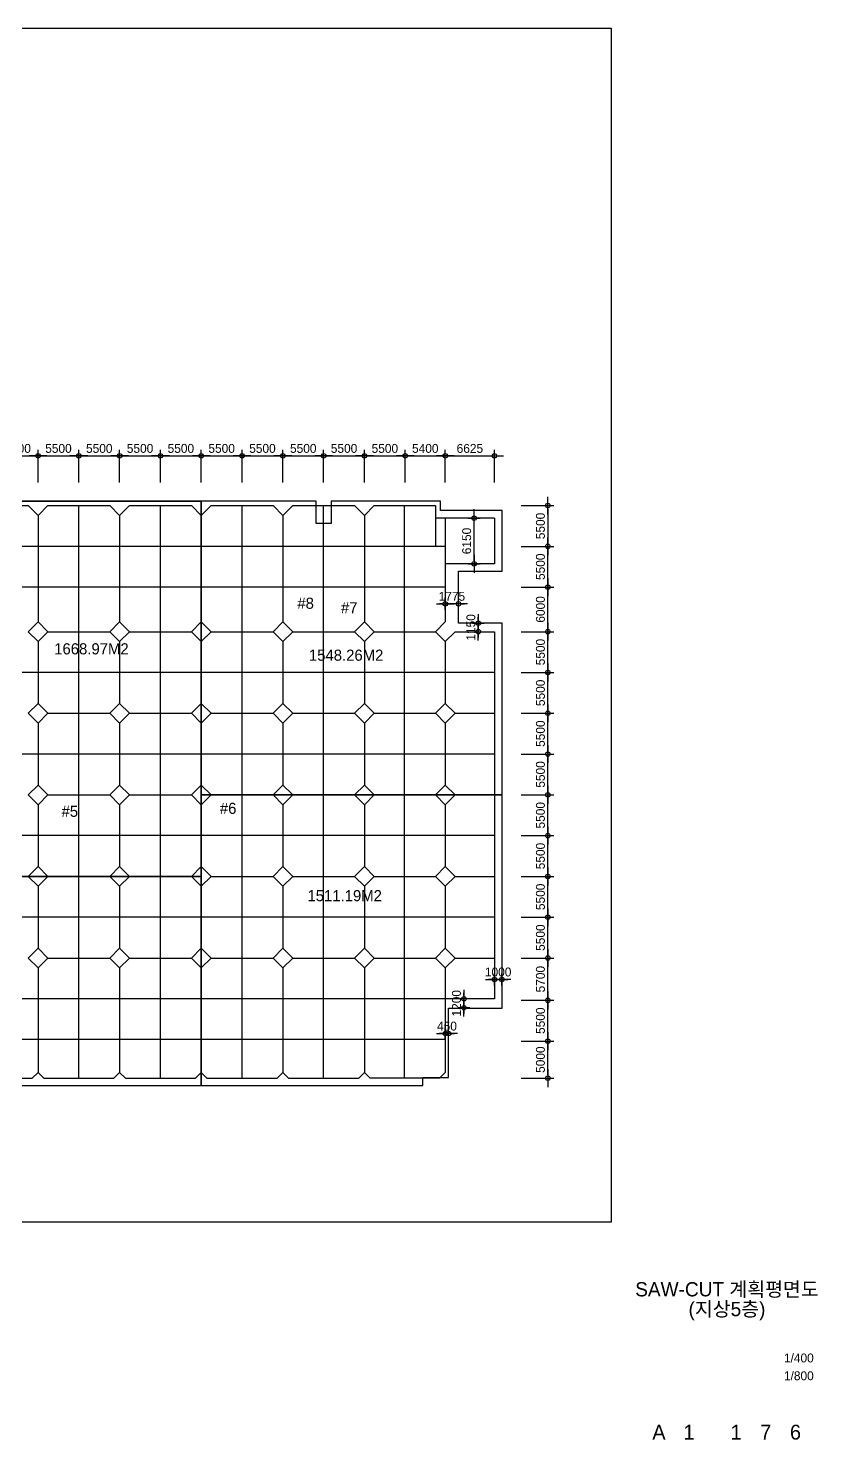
# Model space of a CAD drawing. Header units: millimetres. Extents: x -224470 to 893780, y -1288009 to 197746.
# Drawn here: x 213406 to 319839, y -1144557 to -954254 of the extents above; entities that cross this region are included whole.
import ezdxf
from ezdxf.enums import TextEntityAlignment as Align

# ---------------------------------------------------------------- set-up
doc = ezdxf.new("R2010")
doc.units = ezdxf.units.MM
doc.header["$LTSCALE"] = 1000
doc.header["$MEASUREMENT"] = 0
doc.header["$PDSIZE"] = -10
doc.layers.get('0').update_dxf_attribs({"linetype": 'CONTINUOUS'})
doc.layers.get('Defpoints').update_dxf_attribs({"color": 171, "linetype": 'CONTINUOUS'})
for name, color, linetype in [('NDIM', 7, 'CONTINUOUS'), ('SAW-CUT', 6, 'CONTINUOUS'), ('TEXT-TITLE', 6, 'CONTINUOUS'), ('TEXT-기입', 6, 'CONTINUOUS')]:
    doc.layers.add(name, color=color, linetype=linetype)
doc.styles.add('CGS', font='cgse', dxfattribs={"bigfont": 'cgs'})
doc.styles.add('나눔바른고딕', font='')
doc.styles.get('나눔바른고딕').set_extended_font_data('나눔바른고딕')
doc.dimstyles.new('NDIM 1200', dxfattribs={"dimscale": 500, "dimtxt": 3, "dimasz": 1, "dimexe": 2, "dimexo": 2, "dimgap": 1, "dimtad": 1, "dimdec": 0, "dimdsep": 46, "dimtxsty": 'CGS', "dimblk": 'DOT0', "dimcen": 1, "dimdle": 8, "dimclrd": 2, "dimclre": 2, "dimclrt": 2, "dimadec": 0, "dimazin": 0, "dimtfac": 1, "dimtdec": 0, "dimtix": 1, "dimtmove": 2, "dimatfit": 3, "dimldrblk": 'DOT0', "dimfxl": 1, "dimtolj": 1, "dimtzin": 0, "dimlwd": -1, "dimlwe": -1, "dimarcsym": 0})

# ---------------------------------------------------------------- blocks, each defined once
blk = doc.blocks.new('DOT0')
blk.add_line((-3, 0), (3, 0))
at = {"color": 6}
blk.add_circle((0, 0), 0.75, dxfattribs=at)
blk = doc.blocks.new('*D402')
at = {"layer": 'Defpoints', "color": 0, "ltscale": 0.4, "transparency": 16777216}
for p in [(214730, -1011909), (209230, -1016309), (214730, -1016309)]:
    blk.add_point(p, dxfattribs=at)
at = {"layer": 'NDIM', "ltscale": 0.4, "transparency": 16777216}
for p, q in [((209230, -1015509), (209230, -1011109)), ((209630, -1011909), (214330, -1011909)), ((214730, -1015509), (214730, -1011109))]:
    blk.add_line(p, q, dxfattribs=at)
at = {"layer": 'NDIM', "ltscale": 0.4, "transparency": 16777216, "xscale": 400, "yscale": 400, "zscale": 400, "rotation": 180}
blk.add_blockref('DOT0', (209230, -1011909), dxfattribs=at)
at = {"layer": 'NDIM', "ltscale": 0.4, "transparency": 16777216, "xscale": 400, "yscale": 400, "zscale": 400}
blk.add_blockref('DOT0', (214730, -1011909), dxfattribs=at)
at = {"layer": 'NDIM', "ltscale": 0.4, "transparency": 16777216, "insert": (211980, -1010909), "char_height": 1200, "attachment_point": 5, "style": 'CGS'}
blk.add_mtext('\\A1;5500', dxfattribs=at)
blk = doc.blocks.new('*D403')
at = {"layer": 'Defpoints', "color": 0, "ltscale": 0.4, "transparency": 16777216}
for p in [(220230, -1011909), (214730, -1016309), (220230, -1016309)]:
    blk.add_point(p, dxfattribs=at)
at = {"layer": 'NDIM', "ltscale": 0.4, "transparency": 16777216}
for p, q in [((214730, -1015509), (214730, -1011109)), ((215130, -1011909), (219830, -1011909)), ((220230, -1015509), (220230, -1011109))]:
    blk.add_line(p, q, dxfattribs=at)
at = {"layer": 'NDIM', "ltscale": 0.4, "transparency": 16777216, "xscale": 400, "yscale": 400, "zscale": 400, "rotation": 180}
blk.add_blockref('DOT0', (214730, -1011909), dxfattribs=at)
at = {"layer": 'NDIM', "ltscale": 0.4, "transparency": 16777216, "xscale": 400, "yscale": 400, "zscale": 400}
blk.add_blockref('DOT0', (220230, -1011909), dxfattribs=at)
at = {"layer": 'NDIM', "ltscale": 0.4, "transparency": 16777216, "insert": (217480, -1010909), "char_height": 1200, "attachment_point": 5, "style": 'CGS'}
blk.add_mtext('\\A1;5500', dxfattribs=at)
blk = doc.blocks.new('*D404')
at = {"layer": 'Defpoints', "color": 0, "ltscale": 0.4, "transparency": 16777216}
for p in [(225730, -1011909), (220230, -1016309), (225730, -1016309)]:
    blk.add_point(p, dxfattribs=at)
at = {"layer": 'NDIM', "ltscale": 0.4, "transparency": 16777216}
for p, q in [((220230, -1015509), (220230, -1011109)), ((220630, -1011909), (225330, -1011909)), ((225730, -1015509), (225730, -1011109))]:
    blk.add_line(p, q, dxfattribs=at)
at = {"layer": 'NDIM', "ltscale": 0.4, "transparency": 16777216, "xscale": 400, "yscale": 400, "zscale": 400, "rotation": 180}
blk.add_blockref('DOT0', (220230, -1011909), dxfattribs=at)
at = {"layer": 'NDIM', "ltscale": 0.4, "transparency": 16777216, "xscale": 400, "yscale": 400, "zscale": 400}
blk.add_blockref('DOT0', (225730, -1011909), dxfattribs=at)
at = {"layer": 'NDIM', "ltscale": 0.4, "transparency": 16777216, "insert": (222980, -1010909), "char_height": 1200, "attachment_point": 5, "style": 'CGS'}
blk.add_mtext('\\A1;5500', dxfattribs=at)
blk = doc.blocks.new('*D405')
at = {"layer": 'Defpoints', "color": 0, "ltscale": 0.4, "transparency": 16777216}
for p in [(231230, -1011909), (225730, -1016309), (231230, -1016309)]:
    blk.add_point(p, dxfattribs=at)
at = {"layer": 'NDIM', "ltscale": 0.4, "transparency": 16777216}
for p, q in [((225730, -1015509), (225730, -1011109)), ((226130, -1011909), (230830, -1011909)), ((231230, -1015509), (231230, -1011109))]:
    blk.add_line(p, q, dxfattribs=at)
at = {"layer": 'NDIM', "ltscale": 0.4, "transparency": 16777216, "xscale": 400, "yscale": 400, "zscale": 400, "rotation": 180}
blk.add_blockref('DOT0', (225730, -1011909), dxfattribs=at)
at = {"layer": 'NDIM', "ltscale": 0.4, "transparency": 16777216, "xscale": 400, "yscale": 400, "zscale": 400}
blk.add_blockref('DOT0', (231230, -1011909), dxfattribs=at)
at = {"layer": 'NDIM', "ltscale": 0.4, "transparency": 16777216, "insert": (228480, -1010909), "char_height": 1200, "attachment_point": 5, "style": 'CGS'}
blk.add_mtext('\\A1;5500', dxfattribs=at)
blk = doc.blocks.new('*D406')
at = {"layer": 'Defpoints', "color": 0, "ltscale": 0.4, "transparency": 16777216}
for p in [(236730, -1011909), (231230, -1016309), (236730, -1016309)]:
    blk.add_point(p, dxfattribs=at)
at = {"layer": 'NDIM', "ltscale": 0.4, "transparency": 16777216}
for p, q in [((231230, -1015509), (231230, -1011109)), ((231630, -1011909), (236330, -1011909)), ((236730, -1015509), (236730, -1011109))]:
    blk.add_line(p, q, dxfattribs=at)
at = {"layer": 'NDIM', "ltscale": 0.4, "transparency": 16777216, "xscale": 400, "yscale": 400, "zscale": 400, "rotation": 180}
blk.add_blockref('DOT0', (231230, -1011909), dxfattribs=at)
at = {"layer": 'NDIM', "ltscale": 0.4, "transparency": 16777216, "xscale": 400, "yscale": 400, "zscale": 400}
blk.add_blockref('DOT0', (236730, -1011909), dxfattribs=at)
at = {"layer": 'NDIM', "ltscale": 0.4, "transparency": 16777216, "insert": (233980, -1010909), "char_height": 1200, "attachment_point": 5, "style": 'CGS'}
blk.add_mtext('\\A1;5500', dxfattribs=at)
blk = doc.blocks.new('*D407')
at = {"layer": 'Defpoints', "color": 0, "ltscale": 0.4, "transparency": 16777216}
for p in [(242230, -1011909), (236730, -1016309), (242230, -1016309)]:
    blk.add_point(p, dxfattribs=at)
at = {"layer": 'NDIM', "ltscale": 0.4, "transparency": 16777216}
for p, q in [((236730, -1015509), (236730, -1011109)), ((237130, -1011909), (241830, -1011909)), ((242230, -1015509), (242230, -1011109))]:
    blk.add_line(p, q, dxfattribs=at)
at = {"layer": 'NDIM', "ltscale": 0.4, "transparency": 16777216, "xscale": 400, "yscale": 400, "zscale": 400, "rotation": 180}
blk.add_blockref('DOT0', (236730, -1011909), dxfattribs=at)
at = {"layer": 'NDIM', "ltscale": 0.4, "transparency": 16777216, "xscale": 400, "yscale": 400, "zscale": 400}
blk.add_blockref('DOT0', (242230, -1011909), dxfattribs=at)
at = {"layer": 'NDIM', "ltscale": 0.4, "transparency": 16777216, "insert": (239480, -1010909), "char_height": 1200, "attachment_point": 5, "style": 'CGS'}
blk.add_mtext('\\A1;5500', dxfattribs=at)
blk = doc.blocks.new('*D408')
at = {"layer": 'Defpoints', "color": 0, "ltscale": 0.4, "transparency": 16777216}
for p in [(247730, -1011909), (242230, -1016309), (247730, -1016309)]:
    blk.add_point(p, dxfattribs=at)
at = {"layer": 'NDIM', "ltscale": 0.4, "transparency": 16777216}
for p, q in [((242230, -1015509), (242230, -1011109)), ((242630, -1011909), (247330, -1011909)), ((247730, -1015509), (247730, -1011109))]:
    blk.add_line(p, q, dxfattribs=at)
at = {"layer": 'NDIM', "ltscale": 0.4, "transparency": 16777216, "xscale": 400, "yscale": 400, "zscale": 400, "rotation": 180}
blk.add_blockref('DOT0', (242230, -1011909), dxfattribs=at)
at = {"layer": 'NDIM', "ltscale": 0.4, "transparency": 16777216, "xscale": 400, "yscale": 400, "zscale": 400}
blk.add_blockref('DOT0', (247730, -1011909), dxfattribs=at)
at = {"layer": 'NDIM', "ltscale": 0.4, "transparency": 16777216, "insert": (244980, -1010909), "char_height": 1200, "attachment_point": 5, "style": 'CGS'}
blk.add_mtext('\\A1;5500', dxfattribs=at)
blk = doc.blocks.new('*D360')
at = {"layer": 'Defpoints', "color": 0, "ltscale": 0.4, "transparency": 16777216}
for p in [(253230, -1011909), (247730, -1016309), (253230, -1016309)]:
    blk.add_point(p, dxfattribs=at)
at = {"layer": 'NDIM', "ltscale": 0.4, "transparency": 16777216}
for p, q in [((247730, -1015509), (247730, -1011109)), ((248130, -1011909), (252830, -1011909)), ((253230, -1015509), (253230, -1011109))]:
    blk.add_line(p, q, dxfattribs=at)
at = {"layer": 'NDIM', "ltscale": 0.4, "transparency": 16777216, "xscale": 400, "yscale": 400, "zscale": 400, "rotation": 180}
blk.add_blockref('DOT0', (247730, -1011909), dxfattribs=at)
at = {"layer": 'NDIM', "ltscale": 0.4, "transparency": 16777216, "xscale": 400, "yscale": 400, "zscale": 400}
blk.add_blockref('DOT0', (253230, -1011909), dxfattribs=at)
at = {"layer": 'NDIM', "ltscale": 0.4, "transparency": 16777216, "insert": (250480, -1010909), "char_height": 1200, "attachment_point": 5, "style": 'CGS'}
blk.add_mtext('\\A1;5500', dxfattribs=at)
blk = doc.blocks.new('*D361')
at = {"layer": 'Defpoints', "color": 0, "ltscale": 0.4, "transparency": 16777216}
for p in [(258730, -1011909), (253230, -1016309), (258730, -1016309)]:
    blk.add_point(p, dxfattribs=at)
at = {"layer": 'NDIM', "ltscale": 0.4, "transparency": 16777216}
for p, q in [((253230, -1015509), (253230, -1011109)), ((253630, -1011909), (258330, -1011909)), ((258730, -1015509), (258730, -1011109))]:
    blk.add_line(p, q, dxfattribs=at)
at = {"layer": 'NDIM', "ltscale": 0.4, "transparency": 16777216, "xscale": 400, "yscale": 400, "zscale": 400, "rotation": 180}
blk.add_blockref('DOT0', (253230, -1011909), dxfattribs=at)
at = {"layer": 'NDIM', "ltscale": 0.4, "transparency": 16777216, "xscale": 400, "yscale": 400, "zscale": 400}
blk.add_blockref('DOT0', (258730, -1011909), dxfattribs=at)
at = {"layer": 'NDIM', "ltscale": 0.4, "transparency": 16777216, "insert": (255980, -1010909), "char_height": 1200, "attachment_point": 5, "style": 'CGS'}
blk.add_mtext('\\A1;5500', dxfattribs=at)
blk = doc.blocks.new('*D362')
at = {"layer": 'Defpoints', "color": 0, "ltscale": 0.4, "transparency": 16777216}
for p in [(264230, -1011909), (258730, -1016309), (264230, -1016309)]:
    blk.add_point(p, dxfattribs=at)
at = {"layer": 'NDIM', "ltscale": 0.4, "transparency": 16777216}
for p, q in [((258730, -1015509), (258730, -1011109)), ((259130, -1011909), (263830, -1011909)), ((264230, -1015509), (264230, -1011109))]:
    blk.add_line(p, q, dxfattribs=at)
at = {"layer": 'NDIM', "ltscale": 0.4, "transparency": 16777216, "xscale": 400, "yscale": 400, "zscale": 400, "rotation": 180}
blk.add_blockref('DOT0', (258730, -1011909), dxfattribs=at)
at = {"layer": 'NDIM', "ltscale": 0.4, "transparency": 16777216, "xscale": 400, "yscale": 400, "zscale": 400}
blk.add_blockref('DOT0', (264230, -1011909), dxfattribs=at)
at = {"layer": 'NDIM', "ltscale": 0.4, "transparency": 16777216, "insert": (261480, -1010909), "char_height": 1200, "attachment_point": 5, "style": 'CGS'}
blk.add_mtext('\\A1;5500', dxfattribs=at)
blk = doc.blocks.new('*D363')
at = {"layer": 'Defpoints', "color": 0, "ltscale": 0.4, "transparency": 16777216}
for p in [(269630, -1011909), (264230, -1016309), (269630, -1016309)]:
    blk.add_point(p, dxfattribs=at)
at = {"layer": 'NDIM', "ltscale": 0.4, "transparency": 16777216}
for p, q in [((264230, -1015509), (264230, -1011109)), ((264630, -1011909), (269230, -1011909)), ((269630, -1015509), (269630, -1011109))]:
    blk.add_line(p, q, dxfattribs=at)
at = {"layer": 'NDIM', "ltscale": 0.4, "transparency": 16777216, "xscale": 400, "yscale": 400, "zscale": 400, "rotation": 180}
blk.add_blockref('DOT0', (264230, -1011909), dxfattribs=at)
at = {"layer": 'NDIM', "ltscale": 0.4, "transparency": 16777216, "xscale": 400, "yscale": 400, "zscale": 400}
blk.add_blockref('DOT0', (269630, -1011909), dxfattribs=at)
at = {"layer": 'NDIM', "ltscale": 0.4, "transparency": 16777216, "insert": (266930, -1010909), "char_height": 1200, "attachment_point": 5, "style": 'CGS'}
blk.add_mtext('\\A1;5400', dxfattribs=at)
blk = doc.blocks.new('*D364')
at = {"layer": 'Defpoints', "color": 0, "ltscale": 0.4, "transparency": 16777216}
for p in [(276255, -1011909), (269630, -1016309), (276255, -1016309)]:
    blk.add_point(p, dxfattribs=at)
at = {"layer": 'NDIM', "ltscale": 0.4, "transparency": 16777216}
for p, q in [((269630, -1015509), (269630, -1011109)), ((270030, -1011909), (275855, -1011909)), ((276255, -1015509), (276255, -1011109))]:
    blk.add_line(p, q, dxfattribs=at)
at = {"layer": 'NDIM', "ltscale": 0.4, "transparency": 16777216, "xscale": 400, "yscale": 400, "zscale": 400, "rotation": 180}
blk.add_blockref('DOT0', (269630, -1011909), dxfattribs=at)
at = {"layer": 'NDIM', "ltscale": 0.4, "transparency": 16777216, "xscale": 400, "yscale": 400, "zscale": 400}
blk.add_blockref('DOT0', (276255, -1011909), dxfattribs=at)
at = {"layer": 'NDIM', "ltscale": 0.4, "transparency": 16777216, "insert": (272943, -1010909), "char_height": 1200, "attachment_point": 5, "style": 'CGS'}
blk.add_mtext('\\A1;6625', dxfattribs=at)
blk = doc.blocks.new('*D378')
at = {"layer": 'Defpoints', "color": 0, "ltscale": 0.4, "transparency": 16777216}
for p in [(279055, -1024109), (283455, -1024109), (279055, -1029609)]:
    blk.add_point(p, dxfattribs=at)
at = {"layer": 'NDIM', "ltscale": 0.4, "transparency": 16777216}
for p, q in [((279855, -1024109), (284255, -1024109)), ((283455, -1029209), (283455, -1024509)), ((279855, -1029609), (284255, -1029609))]:
    blk.add_line(p, q, dxfattribs=at)
at = {"layer": 'NDIM', "ltscale": 0.4, "transparency": 16777216, "xscale": 400, "yscale": 400, "zscale": 400}
for p, rotation in [((283455, -1024109), 90), ((283455, -1029609), 270)]:
    blk.add_blockref('DOT0', p, dxfattribs=dict(at, rotation=rotation))
at = {"layer": 'NDIM', "ltscale": 0.4, "transparency": 16777216, "insert": (282455, -1026859), "char_height": 1200, "attachment_point": 5, "rotation": 90, "style": 'CGS'}
blk.add_mtext('\\A1;5500', dxfattribs=at)
blk = doc.blocks.new('*D379')
at = {"layer": 'Defpoints', "color": 0, "ltscale": 0.4, "transparency": 16777216}
for p in [(279055, -1029609), (283455, -1029609), (279055, -1035609)]:
    blk.add_point(p, dxfattribs=at)
at = {"layer": 'NDIM', "ltscale": 0.4, "transparency": 16777216}
for p, q in [((279855, -1029609), (284255, -1029609)), ((283455, -1035209), (283455, -1030009)), ((279855, -1035609), (284255, -1035609))]:
    blk.add_line(p, q, dxfattribs=at)
at = {"layer": 'NDIM', "ltscale": 0.4, "transparency": 16777216, "xscale": 400, "yscale": 400, "zscale": 400}
for p, rotation in [((283455, -1029609), 90), ((283455, -1035609), 270)]:
    blk.add_blockref('DOT0', p, dxfattribs=dict(at, rotation=rotation))
at = {"layer": 'NDIM', "ltscale": 0.4, "transparency": 16777216, "insert": (282455, -1032609), "char_height": 1200, "attachment_point": 5, "rotation": 90, "style": 'CGS'}
blk.add_mtext('\\A1;6000', dxfattribs=at)
blk = doc.blocks.new('*D380')
at = {"layer": 'Defpoints', "color": 0, "ltscale": 0.4, "transparency": 16777216}
for p in [(279055, -1035609), (283455, -1035609), (279055, -1041109)]:
    blk.add_point(p, dxfattribs=at)
at = {"layer": 'NDIM', "ltscale": 0.4, "transparency": 16777216}
for p, q in [((279855, -1035609), (284255, -1035609)), ((283455, -1040709), (283455, -1036009)), ((279855, -1041109), (284255, -1041109))]:
    blk.add_line(p, q, dxfattribs=at)
at = {"layer": 'NDIM', "ltscale": 0.4, "transparency": 16777216, "xscale": 400, "yscale": 400, "zscale": 400}
for p, rotation in [((283455, -1035609), 90), ((283455, -1041109), 270)]:
    blk.add_blockref('DOT0', p, dxfattribs=dict(at, rotation=rotation))
at = {"layer": 'NDIM', "ltscale": 0.4, "transparency": 16777216, "insert": (282455, -1038359), "char_height": 1200, "attachment_point": 5, "rotation": 90, "style": 'CGS'}
blk.add_mtext('\\A1;5500', dxfattribs=at)
blk = doc.blocks.new('*D381')
at = {"layer": 'Defpoints', "color": 0, "ltscale": 0.4, "transparency": 16777216}
for p in [(279055, -1041109), (283455, -1041109), (279055, -1046609)]:
    blk.add_point(p, dxfattribs=at)
at = {"layer": 'NDIM', "ltscale": 0.4, "transparency": 16777216}
for p, q in [((279855, -1041109), (284255, -1041109)), ((283455, -1046209), (283455, -1041509)), ((279855, -1046609), (284255, -1046609))]:
    blk.add_line(p, q, dxfattribs=at)
at = {"layer": 'NDIM', "ltscale": 0.4, "transparency": 16777216, "xscale": 400, "yscale": 400, "zscale": 400}
for p, rotation in [((283455, -1041109), 90), ((283455, -1046609), 270)]:
    blk.add_blockref('DOT0', p, dxfattribs=dict(at, rotation=rotation))
at = {"layer": 'NDIM', "ltscale": 0.4, "transparency": 16777216, "insert": (282455, -1043859), "char_height": 1200, "attachment_point": 5, "rotation": 90, "style": 'CGS'}
blk.add_mtext('\\A1;5500', dxfattribs=at)
blk = doc.blocks.new('*D382')
at = {"layer": 'Defpoints', "color": 0, "ltscale": 0.4, "transparency": 16777216}
for p in [(279055, -1046609), (283455, -1046609), (279055, -1052109)]:
    blk.add_point(p, dxfattribs=at)
at = {"layer": 'NDIM', "ltscale": 0.4, "transparency": 16777216}
for p, q in [((279855, -1046609), (284255, -1046609)), ((283455, -1051709), (283455, -1047009)), ((279855, -1052109), (284255, -1052109))]:
    blk.add_line(p, q, dxfattribs=at)
at = {"layer": 'NDIM', "ltscale": 0.4, "transparency": 16777216, "xscale": 400, "yscale": 400, "zscale": 400}
for p, rotation in [((283455, -1046609), 90), ((283455, -1052109), 270)]:
    blk.add_blockref('DOT0', p, dxfattribs=dict(at, rotation=rotation))
at = {"layer": 'NDIM', "ltscale": 0.4, "transparency": 16777216, "insert": (282455, -1049359), "char_height": 1200, "attachment_point": 5, "rotation": 90, "style": 'CGS'}
blk.add_mtext('\\A1;5500', dxfattribs=at)
blk = doc.blocks.new('*D383')
at = {"layer": 'Defpoints', "color": 0, "ltscale": 0.4, "transparency": 16777216}
for p in [(279055, -1052109), (283455, -1052109), (279055, -1057609)]:
    blk.add_point(p, dxfattribs=at)
at = {"layer": 'NDIM', "ltscale": 0.4, "transparency": 16777216}
for p, q in [((279855, -1052109), (284255, -1052109)), ((283455, -1057209), (283455, -1052509)), ((279855, -1057609), (284255, -1057609))]:
    blk.add_line(p, q, dxfattribs=at)
at = {"layer": 'NDIM', "ltscale": 0.4, "transparency": 16777216, "xscale": 400, "yscale": 400, "zscale": 400}
for p, rotation in [((283455, -1052109), 90), ((283455, -1057609), 270)]:
    blk.add_blockref('DOT0', p, dxfattribs=dict(at, rotation=rotation))
at = {"layer": 'NDIM', "ltscale": 0.4, "transparency": 16777216, "insert": (282455, -1054859), "char_height": 1200, "attachment_point": 5, "rotation": 90, "style": 'CGS'}
blk.add_mtext('\\A1;5500', dxfattribs=at)
blk = doc.blocks.new('*D384')
at = {"layer": 'Defpoints', "color": 0, "ltscale": 0.4, "transparency": 16777216}
for p in [(279055, -1057609), (283455, -1057609), (279055, -1063109)]:
    blk.add_point(p, dxfattribs=at)
at = {"layer": 'NDIM', "ltscale": 0.4, "transparency": 16777216}
for p, q in [((279855, -1057609), (284255, -1057609)), ((283455, -1062709), (283455, -1058009)), ((279855, -1063109), (284255, -1063109))]:
    blk.add_line(p, q, dxfattribs=at)
at = {"layer": 'NDIM', "ltscale": 0.4, "transparency": 16777216, "xscale": 400, "yscale": 400, "zscale": 400}
for p, rotation in [((283455, -1057609), 90), ((283455, -1063109), 270)]:
    blk.add_blockref('DOT0', p, dxfattribs=dict(at, rotation=rotation))
at = {"layer": 'NDIM', "ltscale": 0.4, "transparency": 16777216, "insert": (282455, -1060359), "char_height": 1200, "attachment_point": 5, "rotation": 90, "style": 'CGS'}
blk.add_mtext('\\A1;5500', dxfattribs=at)
blk = doc.blocks.new('*D385')
at = {"layer": 'Defpoints', "color": 0, "ltscale": 0.4, "transparency": 16777216}
for p in [(279055, -1063109), (283455, -1063109), (279055, -1068609)]:
    blk.add_point(p, dxfattribs=at)
at = {"layer": 'NDIM', "ltscale": 0.4, "transparency": 16777216}
for p, q in [((279855, -1063109), (284255, -1063109)), ((283455, -1068209), (283455, -1063509)), ((279855, -1068609), (284255, -1068609))]:
    blk.add_line(p, q, dxfattribs=at)
at = {"layer": 'NDIM', "ltscale": 0.4, "transparency": 16777216, "xscale": 400, "yscale": 400, "zscale": 400}
for p, rotation in [((283455, -1063109), 90), ((283455, -1068609), 270)]:
    blk.add_blockref('DOT0', p, dxfattribs=dict(at, rotation=rotation))
at = {"layer": 'NDIM', "ltscale": 0.4, "transparency": 16777216, "insert": (282455, -1065859), "char_height": 1200, "attachment_point": 5, "rotation": 90, "style": 'CGS'}
blk.add_mtext('\\A1;5500', dxfattribs=at)
blk = doc.blocks.new('*D386')
at = {"layer": 'Defpoints', "color": 0, "ltscale": 0.4, "transparency": 16777216}
for p in [(279055, -1068609), (283455, -1068609), (279055, -1074109)]:
    blk.add_point(p, dxfattribs=at)
at = {"layer": 'NDIM', "ltscale": 0.4, "transparency": 16777216}
for p, q in [((279855, -1068609), (284255, -1068609)), ((283455, -1073709), (283455, -1069009)), ((279855, -1074109), (284255, -1074109))]:
    blk.add_line(p, q, dxfattribs=at)
at = {"layer": 'NDIM', "ltscale": 0.4, "transparency": 16777216, "xscale": 400, "yscale": 400, "zscale": 400}
for p, rotation in [((283455, -1068609), 90), ((283455, -1074109), 270)]:
    blk.add_blockref('DOT0', p, dxfattribs=dict(at, rotation=rotation))
at = {"layer": 'NDIM', "ltscale": 0.4, "transparency": 16777216, "insert": (282455, -1071359), "char_height": 1200, "attachment_point": 5, "rotation": 90, "style": 'CGS'}
blk.add_mtext('\\A1;5500', dxfattribs=at)
blk = doc.blocks.new('*D387')
at = {"layer": 'Defpoints', "color": 0, "ltscale": 0.4, "transparency": 16777216}
for p in [(279055, -1074109), (283455, -1074109), (279055, -1079609)]:
    blk.add_point(p, dxfattribs=at)
at = {"layer": 'NDIM', "ltscale": 0.4, "transparency": 16777216}
for p, q in [((279855, -1074109), (284255, -1074109)), ((283455, -1079209), (283455, -1074509)), ((279855, -1079609), (284255, -1079609))]:
    blk.add_line(p, q, dxfattribs=at)
at = {"layer": 'NDIM', "ltscale": 0.4, "transparency": 16777216, "xscale": 400, "yscale": 400, "zscale": 400}
for p, rotation in [((283455, -1074109), 90), ((283455, -1079609), 270)]:
    blk.add_blockref('DOT0', p, dxfattribs=dict(at, rotation=rotation))
at = {"layer": 'NDIM', "ltscale": 0.4, "transparency": 16777216, "insert": (282455, -1076859), "char_height": 1200, "attachment_point": 5, "rotation": 90, "style": 'CGS'}
blk.add_mtext('\\A1;5500', dxfattribs=at)
blk = doc.blocks.new('*D388')
at = {"layer": 'Defpoints', "color": 0, "ltscale": 0.4, "transparency": 16777216}
for p in [(279055, -1079609), (283455, -1079609), (279055, -1085309)]:
    blk.add_point(p, dxfattribs=at)
at = {"layer": 'NDIM', "ltscale": 0.4, "transparency": 16777216}
for p, q in [((279855, -1079609), (284255, -1079609)), ((283455, -1084909), (283455, -1080009)), ((279855, -1085309), (284255, -1085309))]:
    blk.add_line(p, q, dxfattribs=at)
at = {"layer": 'NDIM', "ltscale": 0.4, "transparency": 16777216, "xscale": 400, "yscale": 400, "zscale": 400}
for p, rotation in [((283455, -1079609), 90), ((283455, -1085309), 270)]:
    blk.add_blockref('DOT0', p, dxfattribs=dict(at, rotation=rotation))
at = {"layer": 'NDIM', "ltscale": 0.4, "transparency": 16777216, "insert": (282455, -1082459), "char_height": 1200, "attachment_point": 5, "rotation": 90, "style": 'CGS'}
blk.add_mtext('\\A1;5700', dxfattribs=at)
blk = doc.blocks.new('*D389')
at = {"layer": 'Defpoints', "color": 0, "ltscale": 0.4, "transparency": 16777216}
for p in [(279055, -1085309), (283455, -1085309), (279055, -1090809)]:
    blk.add_point(p, dxfattribs=at)
at = {"layer": 'NDIM', "ltscale": 0.4, "transparency": 16777216}
for p, q in [((279855, -1085309), (284255, -1085309)), ((283455, -1090409), (283455, -1085709)), ((279855, -1090809), (284255, -1090809))]:
    blk.add_line(p, q, dxfattribs=at)
at = {"layer": 'NDIM', "ltscale": 0.4, "transparency": 16777216, "xscale": 400, "yscale": 400, "zscale": 400}
for p, rotation in [((283455, -1085309), 90), ((283455, -1090809), 270)]:
    blk.add_blockref('DOT0', p, dxfattribs=dict(at, rotation=rotation))
at = {"layer": 'NDIM', "ltscale": 0.4, "transparency": 16777216, "insert": (282455, -1088059), "char_height": 1200, "attachment_point": 5, "rotation": 90, "style": 'CGS'}
blk.add_mtext('\\A1;5500', dxfattribs=at)
blk = doc.blocks.new('*D390')
at = {"layer": 'Defpoints', "color": 0, "ltscale": 0.4, "transparency": 16777216}
for p in [(279055, -1090809), (283455, -1090809), (279055, -1095809)]:
    blk.add_point(p, dxfattribs=at)
at = {"layer": 'NDIM', "ltscale": 0.4, "transparency": 16777216}
for p, q in [((279855, -1090809), (284255, -1090809)), ((283455, -1095409), (283455, -1091209)), ((279855, -1095809), (284255, -1095809))]:
    blk.add_line(p, q, dxfattribs=at)
at = {"layer": 'NDIM', "ltscale": 0.4, "transparency": 16777216, "xscale": 400, "yscale": 400, "zscale": 400}
for p, rotation in [((283455, -1090809), 90), ((283455, -1095809), 270)]:
    blk.add_blockref('DOT0', p, dxfattribs=dict(at, rotation=rotation))
at = {"layer": 'NDIM', "ltscale": 0.4, "transparency": 16777216, "insert": (282455, -1093309), "char_height": 1200, "attachment_point": 5, "rotation": 90, "style": 'CGS'}
blk.add_mtext('\\A1;5000', dxfattribs=at)
blk = doc.blocks.new('*D409')
at = {"layer": 'Defpoints', "color": 0, "ltscale": 0.4, "transparency": 16777216}
for p in [(279055, -1018609), (279055, -1024109), (283455, -1024109)]:
    blk.add_point(p, dxfattribs=at)
at = {"layer": 'NDIM', "ltscale": 0.4, "transparency": 16777216}
for p, q in [((279855, -1018609), (284255, -1018609)), ((283455, -1019009), (283455, -1023709)), ((279855, -1024109), (284255, -1024109))]:
    blk.add_line(p, q, dxfattribs=at)
at = {"layer": 'NDIM', "ltscale": 0.4, "transparency": 16777216, "xscale": 400, "yscale": 400, "zscale": 400}
for p, rotation in [((283455, -1018609), 90), ((283455, -1024109), 270)]:
    blk.add_blockref('DOT0', p, dxfattribs=dict(at, rotation=rotation))
at = {"layer": 'NDIM', "ltscale": 0.4, "transparency": 16777216, "insert": (282455, -1021359), "char_height": 1200, "attachment_point": 5, "rotation": 90, "style": 'CGS'}
blk.add_mtext('\\A1;5500', dxfattribs=at)
blk = doc.blocks.new('*D410')
at = {"layer": 'Defpoints', "color": 0, "ltscale": 0.4, "transparency": 16777216}
for p in [(272140, -1085109), (273740, -1085109), (273740, -1086309)]:
    blk.add_point(p, dxfattribs=at)
at = {"layer": 'NDIM', "ltscale": 0.4, "transparency": 16777216}
for p, q in [((272140, -1084709), (272140, -1084309)), ((272940, -1085109), (271340, -1085109)), ((272940, -1086309), (271340, -1086309)), ((272140, -1086309), (272140, -1085109)), ((272140, -1086709), (272140, -1087109))]:
    blk.add_line(p, q, dxfattribs=at)
at = {"layer": 'NDIM', "ltscale": 0.4, "transparency": 16777216, "xscale": 400, "yscale": 400, "zscale": 400}
for p, rotation in [((272140, -1085109), 270), ((272140, -1086309), 90)]:
    blk.add_blockref('DOT0', p, dxfattribs=dict(at, rotation=rotation))
at = {"layer": 'NDIM', "ltscale": 0.4, "transparency": 16777216, "insert": (271140, -1085709), "char_height": 1200, "attachment_point": 5, "rotation": 90, "style": 'CGS'}
blk.add_mtext('\\A1;1200', dxfattribs=at)
blk = doc.blocks.new('*D411')
at = {"layer": 'Defpoints', "color": 0, "ltscale": 0.4, "transparency": 16777216}
for p in [(269630, -1031851), (269630, -1033451), (271405, -1033451)]:
    blk.add_point(p, dxfattribs=at)
at = {"layer": 'NDIM', "ltscale": 0.4, "transparency": 16777216}
for p, q in [((269630, -1032651), (269630, -1031051)), ((271405, -1032651), (271405, -1031051)), ((269230, -1031851), (268830, -1031851)), ((271405, -1031851), (269630, -1031851)), ((271805, -1031851), (272205, -1031851))]:
    blk.add_line(p, q, dxfattribs=at)
at = {"layer": 'NDIM', "ltscale": 0.4, "transparency": 16777216, "xscale": 400, "yscale": 400, "zscale": 400}
blk.add_blockref('DOT0', (269630, -1031851), dxfattribs=at)
at = {"layer": 'NDIM', "ltscale": 0.4, "transparency": 16777216, "xscale": 400, "yscale": 400, "zscale": 400, "rotation": 180}
blk.add_blockref('DOT0', (271405, -1031851), dxfattribs=at)
at = {"layer": 'NDIM', "ltscale": 0.4, "transparency": 16777216, "insert": (270518, -1030851), "char_height": 1200, "attachment_point": 5, "style": 'CGS'}
blk.add_mtext('\\A1;1775', dxfattribs=at)
blk = doc.blocks.new('*D412')
at = {"layer": 'Defpoints', "color": 0, "ltscale": 0.4, "transparency": 16777216}
for p in [(272480, -1034459), (274080, -1034459), (272480, -1035609)]:
    blk.add_point(p, dxfattribs=at)
at = {"layer": 'NDIM', "ltscale": 0.4, "transparency": 16777216}
for p, q in [((273280, -1034459), (274880, -1034459)), ((274080, -1034059), (274080, -1033659)), ((274080, -1035609), (274080, -1034459)), ((273280, -1035609), (274880, -1035609)), ((274080, -1036009), (274080, -1036409))]:
    blk.add_line(p, q, dxfattribs=at)
at = {"layer": 'NDIM', "ltscale": 0.4, "transparency": 16777216, "xscale": 400, "yscale": 400, "zscale": 400}
for p, rotation in [((274080, -1034459), 270), ((274080, -1035609), 90)]:
    blk.add_blockref('DOT0', p, dxfattribs=dict(at, rotation=rotation))
at = {"layer": 'NDIM', "ltscale": 0.4, "transparency": 16777216, "insert": (273080, -1035034), "char_height": 1200, "attachment_point": 5, "rotation": 90, "style": 'CGS'}
blk.add_mtext('\\A1;1150', dxfattribs=at)
blk = doc.blocks.new('*D414')
at = {"layer": 'Defpoints', "color": 0, "ltscale": 0.4, "transparency": 16777216}
for p in [(271913, -1020309), (273513, -1020309), (271913, -1026459)]:
    blk.add_point(p, dxfattribs=at)
at = {"layer": 'NDIM', "ltscale": 0.4, "transparency": 16777216}
for p, q in [((272713, -1020309), (274313, -1020309)), ((273513, -1026059), (273513, -1020709)), ((272713, -1026459), (274313, -1026459))]:
    blk.add_line(p, q, dxfattribs=at)
at = {"layer": 'NDIM', "ltscale": 0.4, "transparency": 16777216, "xscale": 400, "yscale": 400, "zscale": 400}
for p, rotation in [((273513, -1020309), 90), ((273513, -1026459), 270)]:
    blk.add_blockref('DOT0', p, dxfattribs=dict(at, rotation=rotation))
at = {"layer": 'NDIM', "ltscale": 0.4, "transparency": 16777216, "insert": (272513, -1023384), "char_height": 1200, "attachment_point": 5, "rotation": 90, "style": 'CGS'}
blk.add_mtext('\\A1;6150', dxfattribs=at)
blk = doc.blocks.new('*D415')
at = {"layer": 'Defpoints', "color": 0, "ltscale": 0.4, "transparency": 16777216}
for p in [(270080, -1089794), (269630, -1091394), (270080, -1091394)]:
    blk.add_point(p, dxfattribs=at)
at = {"layer": 'NDIM', "ltscale": 0.4, "transparency": 16777216}
for p, q in [((269230, -1089794), (268830, -1089794)), ((269630, -1090594), (269630, -1088994)), ((269630, -1089794), (270080, -1089794)), ((270080, -1090594), (270080, -1088994)), ((270480, -1089794), (270880, -1089794))]:
    blk.add_line(p, q, dxfattribs=at)
at = {"layer": 'NDIM', "ltscale": 0.4, "transparency": 16777216, "xscale": 400, "yscale": 400, "zscale": 400}
blk.add_blockref('DOT0', (269630, -1089794), dxfattribs=at)
at = {"layer": 'NDIM', "ltscale": 0.4, "transparency": 16777216, "xscale": 400, "yscale": 400, "zscale": 400, "rotation": 180}
blk.add_blockref('DOT0', (270080, -1089794), dxfattribs=at)
at = {"layer": 'NDIM', "ltscale": 0.4, "transparency": 16777216, "insert": (269855, -1088794), "char_height": 1200, "attachment_point": 5, "style": 'CGS'}
blk.add_mtext('\\A1;450', dxfattribs=at)
blk = doc.blocks.new('*D416')
at = {"layer": 'Defpoints', "color": 0, "ltscale": 0.4, "transparency": 16777216}
for p in [(277255, -1082500), (276255, -1084100), (277255, -1084100)]:
    blk.add_point(p, dxfattribs=at)
at = {"layer": 'NDIM', "ltscale": 0.4, "transparency": 16777216}
for p, q in [((275855, -1082500), (275455, -1082500)), ((276255, -1083300), (276255, -1081700)), ((276255, -1082500), (277255, -1082500)), ((277255, -1083300), (277255, -1081700)), ((277655, -1082500), (278055, -1082500))]:
    blk.add_line(p, q, dxfattribs=at)
at = {"layer": 'NDIM', "ltscale": 0.4, "transparency": 16777216, "xscale": 400, "yscale": 400, "zscale": 400}
blk.add_blockref('DOT0', (276255, -1082500), dxfattribs=at)
at = {"layer": 'NDIM', "ltscale": 0.4, "transparency": 16777216, "xscale": 400, "yscale": 400, "zscale": 400, "rotation": 180}
blk.add_blockref('DOT0', (277255, -1082500), dxfattribs=at)
at = {"layer": 'NDIM', "ltscale": 0.4, "transparency": 16777216, "insert": (276755, -1081500), "char_height": 1200, "attachment_point": 5, "style": 'CGS'}
blk.add_mtext('\\A1;1000', dxfattribs=at)

msp = doc.modelspace()

# ---------------------------------------------------------------- linework, layer by layer
at = {"color": 6, "ltscale": 10000}
msp.add_line((268305.8, -1018609.5), (268305.8, -1024109.5), dxfattribs=at)
at = {"color": 3, "ltscale": 10000}
for points in [[(203730.1, -1018034.5), (236730.1, -1018034.5), (236730.1, -1068609.5), (203730.1, -1068609.5), (203730.1, -1018034.5)], [(236730.1, -1018034.5), (236730.1, -1057609.5), (277305.1, -1057609.5), (277305.1, -1046609.5), (277305.1, -1034459.5), (271405.1, -1034459.5), (271405.1, -1027459.5), (277305.1, -1027459.5), (277305.1, -1019259.5), (268980.1, -1019259.5), (268980.1, -1018034.5), (254230.1, -1018034.5), (254230.1, -1021034.5), (252230.1, -1021034.5), (252230.1, -1018034.5), (236730.1, -1018034.5)], [(236730.1, -1057609.5), (236730.1, -1096809.5), (266580.1, -1096809.5), (266580.1, -1095709.5), (270080.1, -1095709.5), (270080.1, -1086359.5), (277305.1, -1086359.5), (277305.1, -1057609.5), (236730.1, -1057609.5)], [(170730.1, -1068609.5), (170730.1, -1096809.5), (236730.1, -1096809.5), (236730.1, -1068609.5), (170730.1, -1068609.5)]]:
    msp.add_lwpolyline(points, dxfattribs=at)
at = {"color": 2, "ltscale": 10000}
msp.add_lwpolyline([(236730.1, -1057859.5), (236730.1, -1018034.5), (203730.1, -1018034.5), (203730.1, -1048909.5), (209680.1, -1048909.5), (209680.1, -1059409.5), (203730.1, -1059409.5), (203730.1, -1068609.5), (236730.1, -1068609.5), (236730.1, -1057859.5)], dxfattribs=at)
at = {"layer": 'Defpoints', "ltscale": 10000}
msp.add_lwpolyline([(292000, -1115221.9), (8000, -1115221.9), (8000, -954254.1), (292000, -954254.1)], close=True, dxfattribs=at)
at = {"layer": 'SAW-CUT', "ltscale": 10000}
for p, q in [((205054.4, -1018609.5), (213405.8, -1018609.5)), ((214730.1, -1019933.7), (214730.1, -1034285.2)), ((216054.4, -1018609.5), (224405.8, -1018609.5)), ((220230.1, -1095809.5), (220230.1, -1018609.5)), ((225730.1, -1019933.7), (225730.1, -1034285.2)), ((227054.4, -1018609.5), (235405.8, -1018609.5)), ((231230.1, -1095809.5), (231230.1, -1018609.5)), ((236730.1, -1019933.7), (236730.1, -1034285.2)), ((238054.4, -1018609.5), (246405.8, -1018609.5)), ((242230.1, -1095809.5), (242230.1, -1018609.5)), ((247730.1, -1019933.7), (247730.1, -1034285.2)), ((249054.4, -1018609.5), (257405.8, -1018609.5)), ((253230.1, -1095809.5), (253230.1, -1018609.5)), ((258730.1, -1019933.7), (258730.1, -1034285.2)), ((260054.4, -1018609.5), (268305.8, -1018609.5)), ((264130.1, -1095809.5), (264130.1, -1018609.5)), ((276255.1, -1020309.5), (268305.8, -1020309.5)), ((269630.1, -1020309.5), (269630.1, -1034285.2)), ((269630.1, -1024109.5), (105180.1, -1024109.5)), ((269630.1, -1029609.5), (105180.1, -1029609.5)), ((214730.1, -1036933.7), (214730.1, -1045285.2)), ((216054.4, -1035609.5), (224405.8, -1035609.5)), ((225730.1, -1036933.7), (225730.1, -1045285.2)), ((227054.4, -1035609.5), (235405.8, -1035609.5)), ((236730.1, -1036933.7), (236730.1, -1045285.2)), ((238054.4, -1035609.5), (246405.8, -1035609.5)), ((247730.1, -1036933.7), (247730.1, -1045285.2)), ((249054.4, -1035609.5), (257405.8, -1035609.5)), ((258730.1, -1036933.7), (258730.1, -1045285.2)), ((260054.4, -1035609.5), (268305.8, -1035609.5)), ((269630.1, -1036933.7), (269630.1, -1045285.2)), ((276255.1, -1041109.5), (105180.1, -1041109.5)), ((216054.4, -1046609.5), (224405.8, -1046609.5)), ((227054.4, -1046609.5), (235405.8, -1046609.5)), ((238054.4, -1046609.5), (246405.8, -1046609.5)), ((249054.4, -1046609.5), (257405.8, -1046609.5)), ((260054.4, -1046609.5), (268305.8, -1046609.5)), ((270954.4, -1046609.5), (276255.1, -1046609.5)), ((214730.1, -1047933.7), (214730.1, -1056285.2)), ((225730.1, -1047933.7), (225730.1, -1056285.2)), ((236730.1, -1047933.7), (236730.1, -1056285.2)), ((247730.1, -1047933.7), (247730.1, -1056285.2)), ((258730.1, -1047933.7), (258730.1, -1056285.2)), ((269630.1, -1047933.7), (269630.1, -1056285.2)), ((276255.1, -1052109.5), (105180.1, -1052109.5)), ((216054.4, -1057609.5), (224405.8, -1057609.5)), ((227054.4, -1057609.5), (235405.8, -1057609.5)), ((238054.4, -1057609.5), (246405.8, -1057609.5)), ((249054.4, -1057609.5), (257405.8, -1057609.5)), ((260054.4, -1057609.5), (268305.8, -1057609.5)), ((270954.4, -1057609.5), (276255.1, -1057609.5)), ((214730.1, -1058933.7), (214730.1, -1067285.2)), ((225730.1, -1058933.7), (225730.1, -1067285.2)), ((236730.1, -1058933.7), (236730.1, -1067285.2)), ((247730.1, -1058933.7), (247730.1, -1067285.2)), ((258730.1, -1058933.7), (258730.1, -1067285.2)), ((269630.1, -1058933.7), (269630.1, -1067285.2)), ((276255.1, -1063109.5), (105180.1, -1063109.5)), ((216054.4, -1068609.5), (224405.8, -1068609.5)), ((227054.4, -1068609.5), (235405.8, -1068609.5)), ((238054.4, -1068609.5), (246405.8, -1068609.5)), ((249054.4, -1068609.5), (257405.8, -1068609.5)), ((260054.4, -1068609.5), (268305.8, -1068609.5)), ((270954.4, -1068609.5), (276255.1, -1068609.5)), ((214730.1, -1069933.7), (214730.1, -1078285.2)), ((225730.1, -1069933.7), (225730.1, -1078285.2)), ((236730.1, -1069933.7), (236730.1, -1078285.2)), ((247730.1, -1069933.7), (247730.1, -1078285.2)), ((258730.1, -1069933.7), (258730.1, -1078285.2)), ((269630.1, -1069933.7), (269630.1, -1078285.2)), ((276255.1, -1074109.5), (105180.1, -1074109.5)), ((216054.4, -1079609.5), (224405.8, -1079609.5)), ((227054.4, -1079609.5), (235405.8, -1079609.5)), ((238054.4, -1079609.5), (246405.8, -1079609.5)), ((249054.4, -1079609.5), (257405.8, -1079609.5)), ((260054.4, -1079609.5), (268305.8, -1079609.5)), ((270954.4, -1079609.5), (276255.1, -1079609.5)), ((214730.1, -1080933.7), (214730.1, -1095035.2)), ((225730.1, -1080933.7), (225730.1, -1095035.2)), ((236730.1, -1080933.7), (236730.1, -1095035.2)), ((247730.1, -1080933.7), (247730.1, -1095035.2)), ((258730.1, -1080933.7), (258730.1, -1095035.2)), ((269630.1, -1080933.7), (269630.1, -1085109.5)), ((269630.1, -1090609.5), (105180.1, -1090609.5)), ((204504.4, -1095809.5), (213955.8, -1095809.5)), ((215504.4, -1095809.5), (224955.8, -1095809.5)), ((226504.4, -1095809.5), (235955.8, -1095809.5)), ((237504.4, -1095809.5), (246955.8, -1095809.5)), ((248504.4, -1095809.5), (257955.8, -1095809.5))]:
    msp.add_line(p, q, dxfattribs=at)
for points in [[(213405.8, -1018609.5), (214730.1, -1019933.7), (216054.4, -1018609.5)], [(224405.8, -1018609.5), (225730.1, -1019933.7), (227054.4, -1018609.5)], [(235405.8, -1018609.5), (236730.1, -1019933.7), (238054.4, -1018609.5)], [(246405.8, -1018609.5), (247730.1, -1019933.7), (249054.4, -1018609.5)], [(257405.8, -1018609.5), (258730.1, -1019933.7), (260054.4, -1018609.5)], [(276255.1, -1020309.5), (276255.1, -1026459.5), (269630.1, -1026459.5), (269630.1, -1034285.2)], [(269630.1, -1034285.2), (268305.8, -1035609.5), (269630.1, -1036933.7), (270954.4, -1035609.5)], [(270954.4, -1035609.5), (276255.1, -1035609.5), (276255.1, -1085109.5), (105180.1, -1085109.5)], [(269630.1, -1085109.5), (269630.1, -1095035.2), (268855.8, -1095809.5), (259504.4, -1095809.5)], [(215504.4, -1095809.5), (214730.1, -1095035.2), (213955.8, -1095809.5)], [(226504.4, -1095809.5), (225730.1, -1095035.2), (224955.8, -1095809.5)], [(237504.4, -1095809.5), (236730.1, -1095035.2), (235955.8, -1095809.5)], [(248504.4, -1095809.5), (247730.1, -1095035.2), (246955.8, -1095809.5)], [(259504.4, -1095809.5), (258730.1, -1095035.2), (257955.8, -1095809.5)]]:
    msp.add_lwpolyline(points, dxfattribs=at)
for points in [[(214730.1, -1034285.2), (213405.8, -1035609.5), (214730.1, -1036933.7), (216054.4, -1035609.5)], [(225730.1, -1034285.2), (224405.8, -1035609.5), (225730.1, -1036933.7), (227054.4, -1035609.5)], [(236730.1, -1034285.2), (235405.8, -1035609.5), (236730.1, -1036933.7), (238054.4, -1035609.5)], [(247730.1, -1034285.2), (246405.8, -1035609.5), (247730.1, -1036933.7), (249054.4, -1035609.5)], [(258730.1, -1034285.2), (257405.8, -1035609.5), (258730.1, -1036933.7), (260054.4, -1035609.5)], [(214730.1, -1045285.2), (213405.8, -1046609.5), (214730.1, -1047933.7), (216054.4, -1046609.5)], [(225730.1, -1045285.2), (224405.8, -1046609.5), (225730.1, -1047933.7), (227054.4, -1046609.5)], [(236730.1, -1045285.2), (235405.8, -1046609.5), (236730.1, -1047933.7), (238054.4, -1046609.5)], [(247730.1, -1045285.2), (246405.8, -1046609.5), (247730.1, -1047933.7), (249054.4, -1046609.5)], [(258730.1, -1045285.2), (257405.8, -1046609.5), (258730.1, -1047933.7), (260054.4, -1046609.5)], [(269630.1, -1045285.2), (268305.8, -1046609.5), (269630.1, -1047933.7), (270954.4, -1046609.5)], [(214730.1, -1056285.2), (213405.8, -1057609.5), (214730.1, -1058933.7), (216054.4, -1057609.5)], [(225730.1, -1056285.2), (224405.8, -1057609.5), (225730.1, -1058933.7), (227054.4, -1057609.5)], [(236730.1, -1056285.2), (235405.8, -1057609.5), (236730.1, -1058933.7), (238054.4, -1057609.5)], [(247730.1, -1056285.2), (246405.8, -1057609.5), (247730.1, -1058933.7), (249054.4, -1057609.5)], [(258730.1, -1056285.2), (257405.8, -1057609.5), (258730.1, -1058933.7), (260054.4, -1057609.5)], [(269630.1, -1056285.2), (268305.8, -1057609.5), (269630.1, -1058933.7), (270954.4, -1057609.5)], [(214730.1, -1067285.2), (213405.8, -1068609.5), (214730.1, -1069933.7), (216054.4, -1068609.5)], [(225730.1, -1067285.2), (224405.8, -1068609.5), (225730.1, -1069933.7), (227054.4, -1068609.5)], [(236730.1, -1067285.2), (235405.8, -1068609.5), (236730.1, -1069933.7), (238054.4, -1068609.5)], [(247730.1, -1067285.2), (246405.8, -1068609.5), (247730.1, -1069933.7), (249054.4, -1068609.5)], [(258730.1, -1067285.2), (257405.8, -1068609.5), (258730.1, -1069933.7), (260054.4, -1068609.5)], [(269630.1, -1067285.2), (268305.8, -1068609.5), (269630.1, -1069933.7), (270954.4, -1068609.5)], [(214730.1, -1078285.2), (213405.8, -1079609.5), (214730.1, -1080933.7), (216054.4, -1079609.5)], [(225730.1, -1078285.2), (224405.8, -1079609.5), (225730.1, -1080933.7), (227054.4, -1079609.5)], [(236730.1, -1078285.2), (235405.8, -1079609.5), (236730.1, -1080933.7), (238054.4, -1079609.5)], [(247730.1, -1078285.2), (246405.8, -1079609.5), (247730.1, -1080933.7), (249054.4, -1079609.5)], [(258730.1, -1078285.2), (257405.8, -1079609.5), (258730.1, -1080933.7), (260054.4, -1079609.5)], [(269630.1, -1078285.2), (268305.8, -1079609.5), (269630.1, -1080933.7), (270954.4, -1079609.5)]]:
    msp.add_lwpolyline(points, close=True, dxfattribs=at)

# ---------------------------------------------------------------- texts
at = {"ltscale": 10000, "style": '나눔바른고딕'}
for s, p in [('#8', (249687.1, -1032528.2)), ('#7', (255566, -1033135.7)), ('#5', (217896.5, -1060575)), ('#6', (239238, -1060177.3))]:
    msp.add_text(s, height=1500, dxfattribs=at).set_placement(p)
at = {"color": 3, "ltscale": 10000, "style": '나눔바른고딕'}
for s, p in [('1668.97M2 ', (216909, -1038671.3)), ('1548.26M2 ', (251244, -1039529.5)), ('1511.19M2 ', (251048.4, -1071952.4))]:
    msp.add_text(s, height=1500, dxfattribs=at).set_placement(p)
at = {"layer": 'TEXT-TITLE', "style": '나눔바른고딕'}
for s, p in [('SAW-CUT 계획평면도', (307600, -1124266.7)), ('(지상5층)', (307600, -1126933.3))]:
    msp.add_text(s, height=1920, dxfattribs=at).set_placement(p, align=Align.MIDDLE_CENTER)
at = {"layer": 'TEXT-기입', "style": '나눔바른고딕'}
for s, p in [('1/400', (315281.5, -1134488.5)), ('1/800', (315281.5, -1136888.5))]:
    msp.add_text(s, height=1200, dxfattribs=at).set_placement(p, align=Align.BOTTOM_LEFT)
at = {"layer": 'TEXT-기입', "style": 'CGS'}
for s, p in [('A', (298431.1, -1143528.5)), ('1', (302481.3, -1143528.5)), ('1', (308831.1, -1143528.5)), ('7', (312831.1, -1143528.5)), ('6', (316831.1, -1143528.5))]:
    msp.add_text(s, height=2000, dxfattribs=at).set_placement(p, align=Align.MIDDLE_CENTER)

# ---------------------------------------------------------------- dimensions: what is measured, and where the dimension line sits
at = {"layer": 'NDIM', "ltscale": 0.4}
for base, p1, p2, picture, middle in [((214730.1, -1011909.5), (209230.1, -1016309.5), (214730.1, -1016309.5), '*D402', (211980.1, -1010909.5)), ((220230.1, -1011909.5), (214730.1, -1016309.5), (220230.1, -1016309.5), '*D403', (217480.1, -1010909.5)), ((225730.1, -1011909.5), (220230.1, -1016309.5), (225730.1, -1016309.5), '*D404', (222980.1, -1010909.5)), ((231230.1, -1011909.5), (225730.1, -1016309.5), (231230.1, -1016309.5), '*D405', (228480.1, -1010909.5)), ((236730.1, -1011909.5), (231230.1, -1016309.5), (236730.1, -1016309.5), '*D406', (233980.1, -1010909.5)), ((242230.1, -1011909.5), (236730.1, -1016309.5), (242230.1, -1016309.5), '*D407', (239480.1, -1010909.5)), ((247730.1, -1011909.5), (242230.1, -1016309.5), (247730.1, -1016309.5), '*D408', (244980.1, -1010909.5)), ((253230.1, -1011909.5), (247730.1, -1016309.5), (253230.1, -1016309.5), '*D360', (250480.1, -1010909.5)), ((258730.1, -1011909.5), (253230.1, -1016309.5), (258730.1, -1016309.5), '*D361', (255980.1, -1010909.5)), ((264230.1, -1011909.5), (258730.1, -1016309.5), (264230.1, -1016309.5), '*D362', (261480.1, -1010909.5)), ((269630.1, -1011909.5), (264230.1, -1016309.5), (269630.1, -1016309.5), '*D363', (266930.1, -1010909.5)), ((276255.1, -1011909.5), (269630.1, -1016309.5), (276255.1, -1016309.5), '*D364', (272942.6, -1010909.5)), ((277255.1, -1082500), (276255.1, -1084100), (277255.1, -1084100), '*D416', (276755.1, -1081500)), ((270080.1, -1089794.2), (269630.1, -1091394.2), (270080.1, -1091394.2), '*D415', (269855.1, -1088794.2))]:
    dim = msp.add_linear_dim(base=base, p1=p1, p2=p2, dimstyle='NDIM 1200', override={"dimscale": 400, "dimclrd": 256, "dimclre": 256, "dimclrt": 256}, dxfattribs=at)
    dim.commit()
    dim.dimension.update_dxf_attribs({"geometry": picture, "text_midpoint": middle})
for base, p1, p2, angle, picture, middle in [((283455.1, -1024109.5), (279055.1, -1018609.5), (279055.1, -1024109.5), 270, '*D409', (282455.1, -1021359.5)), ((273513, -1020309.5), (271913, -1026459.5), (271913, -1020309.5), 90, '*D414', (272513, -1023384.5)), ((283455.1, -1024109.5), (279055.1, -1029609.5), (279055.1, -1024109.5), 90, '*D378', (282455.1, -1026859.5)), ((283455.1, -1029609.5), (279055.1, -1035609.5), (279055.1, -1029609.5), 90, '*D379', (282455.1, -1032609.5)), ((269630.1, -1031851.2), (271405.1, -1033451.2), (269630.1, -1033451.2), 180, '*D411', (270517.6, -1030851.2)), ((274079.8, -1034459.5), (272479.8, -1035609.5), (272479.8, -1034459.5), 90, '*D412', (273079.8, -1035034.5)), ((283455.1, -1035609.5), (279055.1, -1041109.5), (279055.1, -1035609.5), 90, '*D380', (282455.1, -1038359.5)), ((283455.1, -1041109.5), (279055.1, -1046609.5), (279055.1, -1041109.5), 90, '*D381', (282455.1, -1043859.5)), ((283455.1, -1046609.5), (279055.1, -1052109.5), (279055.1, -1046609.5), 90, '*D382', (282455.1, -1049359.5)), ((283455.1, -1052109.5), (279055.1, -1057609.5), (279055.1, -1052109.5), 90, '*D383', (282455.1, -1054859.5)), ((283455.1, -1057609.5), (279055.1, -1063109.5), (279055.1, -1057609.5), 90, '*D384', (282455.1, -1060359.5)), ((283455.1, -1063109.5), (279055.1, -1068609.5), (279055.1, -1063109.5), 90, '*D385', (282455.1, -1065859.5)), ((283455.1, -1068609.5), (279055.1, -1074109.5), (279055.1, -1068609.5), 90, '*D386', (282455.1, -1071359.5)), ((283455.1, -1074109.5), (279055.1, -1079609.5), (279055.1, -1074109.5), 90, '*D387', (282455.1, -1076859.5)), ((283455.1, -1079609.5), (279055.1, -1085309.5), (279055.1, -1079609.5), 90, '*D388', (282455.1, -1082459.5)), ((272140.3, -1085109.5), (273740.3, -1086309.5), (273740.3, -1085109.5), 90, '*D410', (271140.3, -1085709.5)), ((283455.1, -1085309.5), (279055.1, -1090809.5), (279055.1, -1085309.5), 90, '*D389', (282455.1, -1088059.5)), ((283455.1, -1090809.5), (279055.1, -1095809.5), (279055.1, -1090809.5), 90, '*D390', (282455.1, -1093309.5))]:
    dim = msp.add_linear_dim(base=base, p1=p1, p2=p2, angle=angle, dimstyle='NDIM 1200', override={"dimscale": 400, "dimclrd": 256, "dimclre": 256, "dimclrt": 256}, dxfattribs=at)
    dim.commit()
    dim.dimension.update_dxf_attribs({"geometry": picture, "text_midpoint": middle})

doc.saveas('drawing.dxf')
